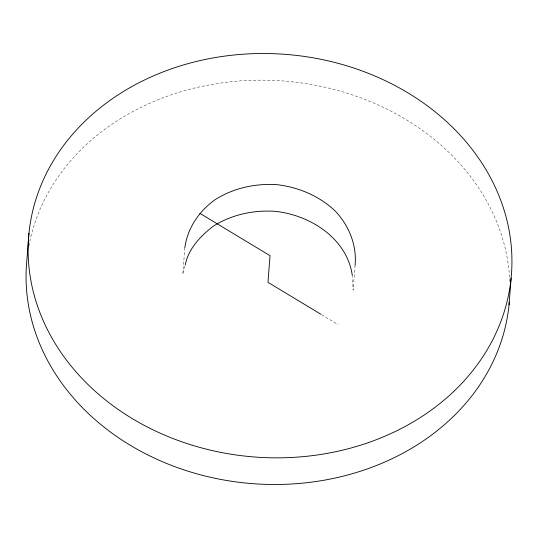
<?xml version="1.0" encoding="UTF-8"?>
<svg xmlns="http://www.w3.org/2000/svg" width="538" height="538" viewBox="0 0 538 538"><rect width="100%" height="100%" fill="white"/><g stroke="black" fill="none" stroke-linecap="round" stroke-linejoin="round"><path stroke-width="0.4" stroke-dasharray="2.69 2.02" d="M184.843 247.749L182.792 274.4L185.065 265.738M355.08 265.268L353.157 290.251L352.37 276.471M321.711 314.743L338.187 324.683M28.87 246.034A242.127 201.911 4.4 0 1 282.423 80.935A242.127 201.911 4.4 0 1 509.755 281.3"/><path stroke-width="0.81" d="M28.951 233.236L26.9 259.888A242.127 201.911 4.4 0 0 249.343 483.38A242.127 201.911 4.4 0 0 509.278 302.282M355.08 265.268L355.208 263.6C356.519 243.99 348.59 225.274 335.282 211.084C319.397 195.993 298.772 187.278 277.137 184.682C255.301 183.236 233.351 188.031 214.823 199.874C198.986 211.32 187.466 228.166 184.843 247.749M509.049 304.764L511.1 278.112A242.127 201.911 4.4 0 0 166.914 70.458A242.127 201.911 4.4 0 0 132.059 418.456A242.127 201.911 4.4 0 0 511.1 278.112M185.267 264.952C188.28 248.812 200.378 236.397 212.772 226.518C231.3 214.682 253.25 209.881 275.086 211.333C310.17 214.951 347.245 238.509 352.323 275.664M199.813 213.317L270.022 255.678L267.978 282.322L320.991 314.313"/></g></svg>
